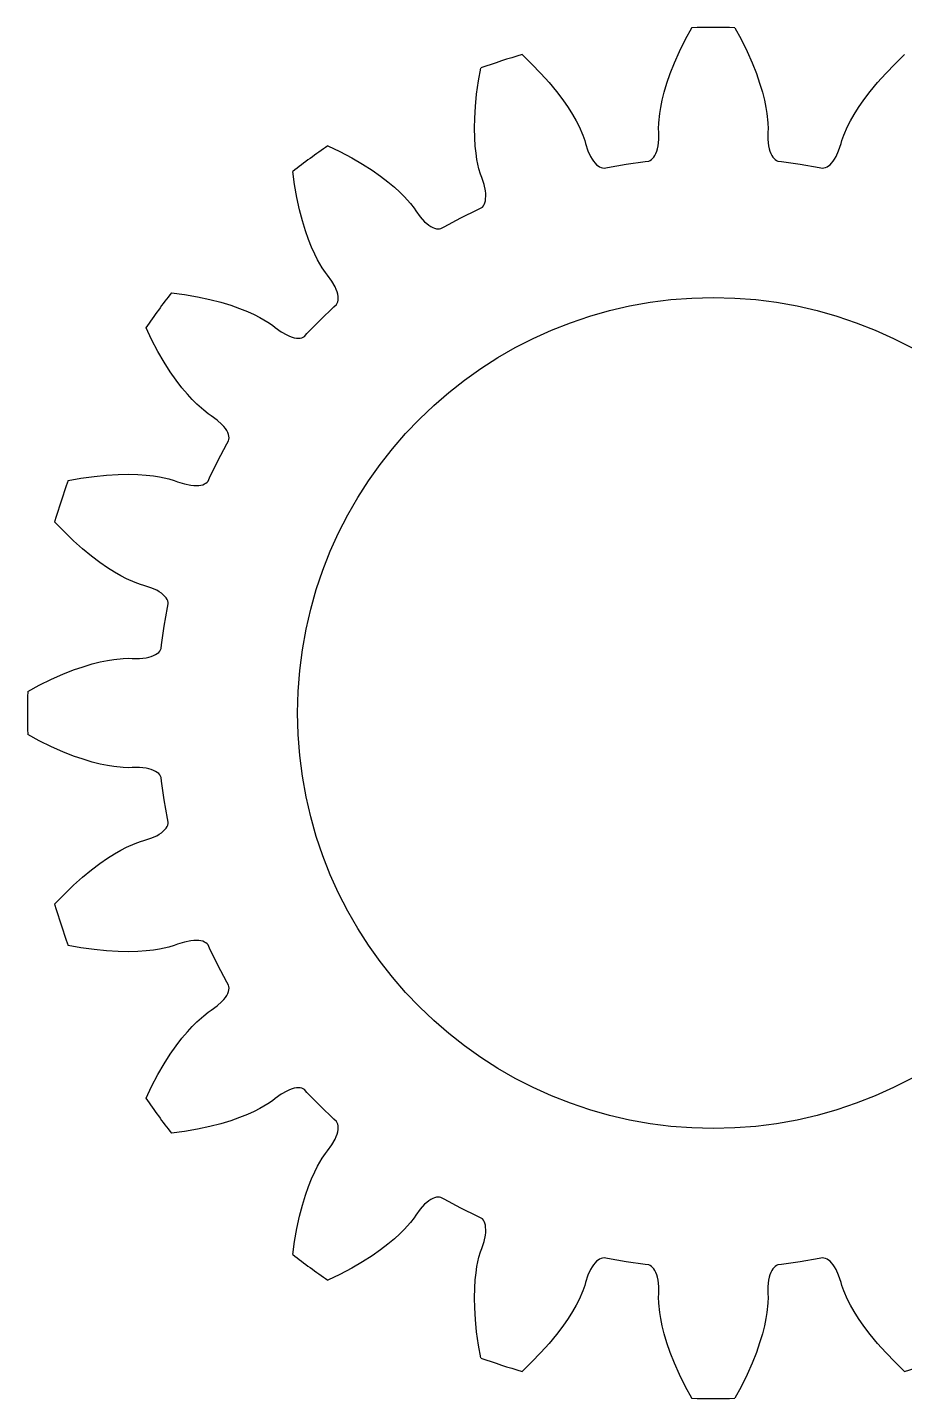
# Model space of a CAD drawing. Extents: x -6.6 to 6.6, y -6.6 to 6.6.
# Drawn here: x -6.6 to 1.84, y -6.6 to 6.6 of the extents above; entities that cross this region are included whole.
import ezdxf

# ---------------------------------------------------------------- set-up
doc = ezdxf.new("R2010")
doc.units = 0

msp = doc.modelspace()

# ---------------------------------------------------------------- linework, layer by layer
msp.add_circle((0, 0), 4)
msp.add_circle((0, 0), 4)
at = {"layer": 'layer0'}
for p, q in [((-0.326, 6.369), (-0.269, 6.486)), ((-0.269, 6.486), (-0.208, 6.597)), ((0.208, 6.597), (0.269, 6.486)), ((0.269, 6.486), (0.326, 6.369)), ((-1.84, 6.338), (-1.749, 6.251)), ((-0.374, 6.26), (-0.326, 6.369)), ((0.326, 6.369), (0.374, 6.26)), ((1.749, 6.251), (1.84, 6.338)), ((-2.26, 6.085), (-2.237, 6.209)), ((-1.749, 6.251), (-1.659, 6.158)), ((-0.414, 6.157), (-0.374, 6.26)), ((0.374, 6.26), (0.414, 6.157)), ((1.659, 6.158), (1.749, 6.251)), ((-2.278, 5.957), (-2.26, 6.085)), ((-1.659, 6.158), (-1.579, 6.069)), ((-0.446, 6.063), (-0.414, 6.157)), ((0.414, 6.157), (0.446, 6.063)), ((1.579, 6.069), (1.659, 6.158)), ((-2.29, 5.838), (-2.278, 5.957)), ((-1.579, 6.069), (-1.509, 5.984)), ((-1.509, 5.984), (-1.449, 5.904)), ((-0.492, 5.899), (-0.472, 5.977)), ((-0.472, 5.977), (-0.446, 6.063)), ((0.446, 6.063), (0.472, 5.977)), ((0.472, 5.977), (0.492, 5.899)), ((1.449, 5.904), (1.509, 5.984)), ((1.509, 5.984), (1.579, 6.069)), ((-2.296, 5.728), (-2.29, 5.838)), ((-1.449, 5.904), (-1.398, 5.83)), ((-1.398, 5.83), (-1.355, 5.762)), ((-0.516, 5.77), (-0.506, 5.829)), ((-0.506, 5.829), (-0.492, 5.899)), ((0.492, 5.899), (0.506, 5.829)), ((0.506, 5.829), (0.516, 5.77)), ((1.355, 5.762), (1.398, 5.83)), ((1.398, 5.83), (1.449, 5.904)), ((-2.298, 5.629), (-2.296, 5.728)), ((-1.355, 5.762), (-1.32, 5.701)), ((-1.32, 5.701), (-1.292, 5.647)), ((-0.527, 5.625), (-0.525, 5.68)), ((-0.525, 5.68), (-0.516, 5.77)), ((0.516, 5.77), (0.525, 5.68)), ((0.525, 5.68), (0.527, 5.625)), ((1.292, 5.647), (1.32, 5.701)), ((1.32, 5.701), (1.355, 5.762)), ((-2.296, 5.538), (-2.298, 5.629)), ((-1.292, 5.647), (-1.255, 5.564)), ((-1.255, 5.564), (-1.237, 5.513)), ((-0.525, 5.592), (-0.527, 5.625)), ((-0.525, 5.521), (-0.525, 5.592)), ((0.527, 5.625), (0.525, 5.592)), ((0.525, 5.592), (0.525, 5.521)), ((1.237, 5.513), (1.255, 5.564)), ((1.255, 5.564), (1.292, 5.647)), ((-3.709, 5.459), (-3.595, 5.405)), ((-2.291, 5.458), (-2.296, 5.538)), ((-2.283, 5.388), (-2.291, 5.458)), ((-1.237, 5.513), (-1.229, 5.481)), ((-1.229, 5.481), (-1.206, 5.413)), ((-1.206, 5.413), (-1.181, 5.356)), ((-0.545, 5.408), (-0.538, 5.432)), ((-0.538, 5.432), (-0.532, 5.459)), ((-0.532, 5.459), (-0.525, 5.521)), ((0.525, 5.521), (0.532, 5.459)), ((0.532, 5.459), (0.538, 5.432)), ((0.538, 5.432), (0.545, 5.408)), ((1.181, 5.356), (1.206, 5.413)), ((1.206, 5.413), (1.229, 5.481)), ((1.229, 5.481), (1.237, 5.513)), ((-3.595, 5.405), (-3.48, 5.344)), ((-3.48, 5.344), (-3.377, 5.284)), ((-3.377, 5.284), (-3.284, 5.225)), ((-2.274, 5.328), (-2.283, 5.388)), ((-2.255, 5.24), (-2.274, 5.328)), ((-1.181, 5.356), (-1.167, 5.332)), ((-1.167, 5.332), (-1.153, 5.311)), ((-1.153, 5.311), (-1.138, 5.293)), ((-1.138, 5.293), (-1.123, 5.278)), ((-1.017, 5.252), (-0.837, 5.284)), ((-0.837, 5.284), (-0.656, 5.31)), ((-0.656, 5.31), (-0.621, 5.314)), ((-0.621, 5.314), (-0.608, 5.319)), ((-0.608, 5.319), (-0.596, 5.327)), ((-0.596, 5.327), (-0.584, 5.337)), ((-0.584, 5.337), (-0.573, 5.351)), ((-0.573, 5.351), (-0.563, 5.367)), ((-0.563, 5.367), (-0.553, 5.386)), ((-0.553, 5.386), (-0.545, 5.408)), ((0.545, 5.408), (0.553, 5.386)), ((0.553, 5.386), (0.563, 5.367)), ((0.563, 5.367), (0.573, 5.351)), ((0.573, 5.351), (0.584, 5.337)), ((0.584, 5.337), (0.596, 5.327)), ((0.596, 5.327), (0.608, 5.319)), ((0.608, 5.319), (0.621, 5.314)), ((0.621, 5.314), (0.656, 5.31)), ((0.656, 5.31), (0.837, 5.284)), ((0.837, 5.284), (1.017, 5.252)), ((1.123, 5.278), (1.138, 5.293)), ((1.138, 5.293), (1.153, 5.311)), ((1.153, 5.311), (1.167, 5.332)), ((1.167, 5.332), (1.181, 5.356)), ((-4.029, 5.089), (-4.046, 5.214)), ((-3.284, 5.225), (-3.203, 5.168)), ((-3.203, 5.168), (-3.131, 5.113)), ((-2.239, 5.187), (-2.255, 5.24)), ((-2.227, 5.156), (-2.239, 5.187)), ((-2.206, 5.088), (-2.227, 5.156)), ((-1.123, 5.278), (-1.109, 5.266)), ((-1.109, 5.266), (-1.094, 5.257)), ((-1.094, 5.257), (-1.079, 5.25)), ((-1.079, 5.25), (-1.065, 5.247)), ((-1.065, 5.247), (-1.051, 5.246)), ((-1.051, 5.246), (-1.017, 5.252)), ((1.017, 5.252), (1.051, 5.246)), ((1.051, 5.246), (1.065, 5.247)), ((1.065, 5.247), (1.079, 5.25)), ((1.079, 5.25), (1.094, 5.257)), ((1.094, 5.257), (1.109, 5.266)), ((1.109, 5.266), (1.123, 5.278)), ((-4.007, 4.962), (-4.029, 5.089)), ((-3.131, 5.113), (-3.069, 5.061)), ((-3.069, 5.061), (-3.017, 5.014)), ((-2.193, 5.027), (-2.206, 5.088)), ((-2.19, 5), (-2.193, 5.027)), ((-3.982, 4.845), (-4.007, 4.962)), ((-3.017, 5.014), (-2.974, 4.971)), ((-2.974, 4.971), (-2.914, 4.904)), ((-2.914, 4.904), (-2.88, 4.861)), ((-2.213, 4.882), (-2.205, 4.896)), ((-2.205, 4.896), (-2.198, 4.912)), ((-2.198, 4.912), (-2.193, 4.93)), ((-2.193, 4.93), (-2.191, 4.951)), ((-2.191, 4.951), (-2.189, 4.974)), ((-2.189, 4.974), (-2.19, 5)), ((-3.954, 4.738), (-3.982, 4.845)), ((-2.88, 4.861), (-2.862, 4.833)), ((-2.862, 4.833), (-2.82, 4.775)), ((-2.82, 4.775), (-2.778, 4.729)), ((-2.59, 4.681), (-2.429, 4.767)), ((-2.429, 4.767), (-2.265, 4.847)), ((-2.265, 4.847), (-2.233, 4.862)), ((-2.233, 4.862), (-2.222, 4.871)), ((-2.222, 4.871), (-2.213, 4.882)), ((-3.925, 4.643), (-3.954, 4.738)), ((-3.895, 4.558), (-3.925, 4.643)), ((-2.778, 4.729), (-2.757, 4.711)), ((-2.757, 4.711), (-2.738, 4.695)), ((-2.738, 4.695), (-2.718, 4.682)), ((-2.718, 4.682), (-2.7, 4.673)), ((-2.7, 4.673), (-2.682, 4.666)), ((-2.682, 4.666), (-2.665, 4.661)), ((-2.665, 4.661), (-2.649, 4.66)), ((-2.649, 4.66), (-2.634, 4.661)), ((-2.634, 4.661), (-2.621, 4.665)), ((-2.621, 4.665), (-2.59, 4.681)), ((-3.865, 4.483), (-3.895, 4.558)), ((-3.836, 4.418), (-3.865, 4.483)), ((-3.809, 4.364), (-3.836, 4.418)), ((-3.764, 4.286), (-3.809, 4.364)), ((-3.733, 4.242), (-3.764, 4.286)), ((-3.712, 4.216), (-3.733, 4.242)), ((-3.67, 4.157), (-3.712, 4.216)), ((-3.639, 4.103), (-3.67, 4.157)), ((-3.628, 4.078), (-3.639, 4.103)), ((-5.214, 4.046), (-5.089, 4.029)), ((-5.089, 4.029), (-4.962, 4.007)), ((-4.962, 4.007), (-4.845, 3.982)), ((-4.845, 3.982), (-4.738, 3.954)), ((-3.619, 4.054), (-3.628, 4.078)), ((-3.613, 4.032), (-3.619, 4.054)), ((-3.61, 4.011), (-3.613, 4.032)), ((-3.613, 3.959), (-3.61, 3.975)), ((-3.609, 3.992), (-3.61, 4.011)), ((-3.61, 3.975), (-3.609, 3.992)), ((-4.738, 3.954), (-4.643, 3.925)), ((-4.643, 3.925), (-4.558, 3.895)), ((-4.558, 3.895), (-4.483, 3.865)), ((-4.483, 3.865), (-4.418, 3.836)), ((-4.418, 3.836), (-4.364, 3.809)), ((-3.783, 3.783), (-3.652, 3.91)), ((-3.652, 3.91), (-3.626, 3.934)), ((-3.626, 3.934), (-3.619, 3.946)), ((-3.619, 3.946), (-3.613, 3.959)), ((-5.405, 3.595), (-5.459, 3.709)), ((-4.364, 3.809), (-4.286, 3.764)), ((-4.286, 3.764), (-4.242, 3.733)), ((-4.242, 3.733), (-4.216, 3.712)), ((-4.216, 3.712), (-4.157, 3.67)), ((-3.91, 3.652), (-3.783, 3.783)), ((-5.344, 3.48), (-5.405, 3.595)), ((-4.157, 3.67), (-4.103, 3.639)), ((-4.103, 3.639), (-4.078, 3.628)), ((-4.078, 3.628), (-4.054, 3.619)), ((-4.054, 3.619), (-4.032, 3.613)), ((-4.032, 3.613), (-4.011, 3.61)), ((-4.011, 3.61), (-3.992, 3.609)), ((-3.992, 3.609), (-3.975, 3.61)), ((-3.975, 3.61), (-3.959, 3.613)), ((-3.959, 3.613), (-3.946, 3.619)), ((-3.946, 3.619), (-3.934, 3.626)), ((-3.934, 3.626), (-3.91, 3.652)), ((-5.284, 3.377), (-5.344, 3.48)), ((-5.225, 3.284), (-5.284, 3.377)), ((-5.168, 3.203), (-5.225, 3.284)), ((-5.113, 3.131), (-5.168, 3.203)), ((-5.061, 3.069), (-5.113, 3.131)), ((-5.014, 3.017), (-5.061, 3.069)), ((-4.971, 2.974), (-5.014, 3.017)), ((-4.904, 2.914), (-4.971, 2.974)), ((-4.861, 2.88), (-4.904, 2.914)), ((-4.833, 2.862), (-4.861, 2.88)), ((-4.775, 2.82), (-4.833, 2.862)), ((-4.729, 2.778), (-4.775, 2.82)), ((-4.711, 2.757), (-4.729, 2.778)), ((-4.695, 2.738), (-4.711, 2.757)), ((-4.682, 2.718), (-4.695, 2.738)), ((-4.673, 2.7), (-4.682, 2.718)), ((-4.666, 2.682), (-4.673, 2.7)), ((-4.661, 2.665), (-4.666, 2.682)), ((-4.66, 2.649), (-4.661, 2.665)), ((-4.661, 2.634), (-4.66, 2.649)), ((-4.767, 2.429), (-4.681, 2.59)), ((-4.681, 2.59), (-4.665, 2.621)), ((-4.665, 2.621), (-4.661, 2.634)), ((-4.847, 2.265), (-4.767, 2.429)), ((-6.209, 2.237), (-6.085, 2.26)), ((-6.085, 2.26), (-5.957, 2.278)), ((-5.957, 2.278), (-5.838, 2.29)), ((-5.838, 2.29), (-5.728, 2.296)), ((-5.728, 2.296), (-5.629, 2.298)), ((-5.629, 2.298), (-5.538, 2.296)), ((-5.538, 2.296), (-5.458, 2.291)), ((-5.458, 2.291), (-5.388, 2.283)), ((-5.388, 2.283), (-5.328, 2.274)), ((-5.328, 2.274), (-5.24, 2.255)), ((-5.24, 2.255), (-5.187, 2.239)), ((-4.862, 2.233), (-4.847, 2.265)), ((-5.187, 2.239), (-5.156, 2.227)), ((-5.156, 2.227), (-5.088, 2.206)), ((-5.088, 2.206), (-5.027, 2.193)), ((-5.027, 2.193), (-5, 2.19)), ((-5, 2.19), (-4.974, 2.189)), ((-4.974, 2.189), (-4.951, 2.191)), ((-4.951, 2.191), (-4.93, 2.193)), ((-4.93, 2.193), (-4.912, 2.198)), ((-4.912, 2.198), (-4.896, 2.205)), ((-4.896, 2.205), (-4.882, 2.213)), ((-4.882, 2.213), (-4.871, 2.222)), ((-4.871, 2.222), (-4.862, 2.233)), ((-6.251, 1.749), (-6.338, 1.84)), ((-6.158, 1.659), (-6.251, 1.749)), ((-6.069, 1.579), (-6.158, 1.659)), ((-5.984, 1.509), (-6.069, 1.579)), ((-5.904, 1.449), (-5.984, 1.509)), ((-5.83, 1.398), (-5.904, 1.449)), ((-5.762, 1.355), (-5.83, 1.398)), ((-5.701, 1.32), (-5.762, 1.355)), ((-5.647, 1.292), (-5.701, 1.32)), ((-5.564, 1.255), (-5.647, 1.292)), ((-5.513, 1.237), (-5.564, 1.255)), ((-5.481, 1.229), (-5.513, 1.237)), ((-5.413, 1.206), (-5.481, 1.229)), ((-5.356, 1.181), (-5.413, 1.206)), ((-5.332, 1.167), (-5.356, 1.181)), ((-5.311, 1.153), (-5.332, 1.167)), ((-5.293, 1.138), (-5.311, 1.153)), ((-5.278, 1.123), (-5.293, 1.138)), ((-5.266, 1.109), (-5.278, 1.123)), ((-5.257, 1.094), (-5.266, 1.109)), ((-5.25, 1.079), (-5.257, 1.094)), ((-5.247, 1.065), (-5.25, 1.079)), ((-5.246, 1.051), (-5.247, 1.065)), ((-5.284, 0.837), (-5.252, 1.017)), ((-5.252, 1.017), (-5.246, 1.051)), ((-5.31, 0.656), (-5.284, 0.837)), ((-5.521, 0.525), (-5.459, 0.532)), ((-5.459, 0.532), (-5.432, 0.538)), ((-5.432, 0.538), (-5.408, 0.545)), ((-5.408, 0.545), (-5.386, 0.553)), ((-5.386, 0.553), (-5.367, 0.563)), ((-5.367, 0.563), (-5.351, 0.573)), ((-5.351, 0.573), (-5.337, 0.584)), ((-5.337, 0.584), (-5.327, 0.596)), ((-5.327, 0.596), (-5.319, 0.608)), ((-5.319, 0.608), (-5.314, 0.621)), ((-5.314, 0.621), (-5.31, 0.656)), ((-6.26, 0.374), (-6.157, 0.414)), ((-6.157, 0.414), (-6.063, 0.446)), ((-6.063, 0.446), (-5.977, 0.472)), ((-5.977, 0.472), (-5.899, 0.492)), ((-5.899, 0.492), (-5.829, 0.506)), ((-5.829, 0.506), (-5.77, 0.516)), ((-5.77, 0.516), (-5.68, 0.525)), ((-5.68, 0.525), (-5.625, 0.527)), ((-5.625, 0.527), (-5.592, 0.525)), ((-5.592, 0.525), (-5.521, 0.525)), ((-6.597, 0.208), (-6.486, 0.269)), ((-6.486, 0.269), (-6.369, 0.326)), ((-6.369, 0.326), (-6.26, 0.374)), ((-6.486, -0.269), (-6.597, -0.208)), ((-6.369, -0.326), (-6.486, -0.269)), ((-6.26, -0.374), (-6.369, -0.326)), ((-6.157, -0.414), (-6.26, -0.374)), ((-6.063, -0.446), (-6.157, -0.414)), ((-5.977, -0.472), (-6.063, -0.446)), ((-5.899, -0.492), (-5.977, -0.472)), ((-5.829, -0.506), (-5.899, -0.492)), ((-5.77, -0.516), (-5.829, -0.506)), ((-5.68, -0.525), (-5.77, -0.516)), ((-5.625, -0.527), (-5.68, -0.525)), ((-5.592, -0.525), (-5.625, -0.527)), ((-5.521, -0.525), (-5.592, -0.525)), ((-5.459, -0.532), (-5.521, -0.525)), ((-5.432, -0.538), (-5.459, -0.532)), ((-5.408, -0.545), (-5.432, -0.538)), ((-5.386, -0.553), (-5.408, -0.545)), ((-5.367, -0.563), (-5.386, -0.553)), ((-5.351, -0.573), (-5.367, -0.563)), ((-5.337, -0.584), (-5.351, -0.573)), ((-5.327, -0.596), (-5.337, -0.584)), ((-5.319, -0.608), (-5.327, -0.596)), ((-5.314, -0.621), (-5.319, -0.608)), ((-5.31, -0.656), (-5.314, -0.621)), ((-5.284, -0.837), (-5.31, -0.656)), ((-5.252, -1.017), (-5.284, -0.837)), ((-5.246, -1.051), (-5.252, -1.017)), ((-5.247, -1.065), (-5.246, -1.051)), ((-5.413, -1.206), (-5.356, -1.181)), ((-5.356, -1.181), (-5.332, -1.167)), ((-5.332, -1.167), (-5.311, -1.153)), ((-5.311, -1.153), (-5.293, -1.138)), ((-5.293, -1.138), (-5.278, -1.123)), ((-5.278, -1.123), (-5.266, -1.109)), ((-5.266, -1.109), (-5.257, -1.094)), ((-5.257, -1.094), (-5.25, -1.079)), ((-5.25, -1.079), (-5.247, -1.065)), ((-5.762, -1.355), (-5.701, -1.32)), ((-5.701, -1.32), (-5.647, -1.292)), ((-5.647, -1.292), (-5.564, -1.255)), ((-5.564, -1.255), (-5.513, -1.237)), ((-5.513, -1.237), (-5.481, -1.229)), ((-5.481, -1.229), (-5.413, -1.206)), ((-5.984, -1.509), (-5.904, -1.449)), ((-5.904, -1.449), (-5.83, -1.398)), ((-5.83, -1.398), (-5.762, -1.355)), ((-6.158, -1.659), (-6.069, -1.579)), ((-6.069, -1.579), (-5.984, -1.509)), ((-6.251, -1.749), (-6.158, -1.659)), ((-6.338, -1.84), (-6.251, -1.749)), ((-6.085, -2.26), (-6.209, -2.237)), ((-5.187, -2.239), (-5.24, -2.255)), ((-5.156, -2.227), (-5.187, -2.239)), ((-5.088, -2.206), (-5.156, -2.227)), ((-5.027, -2.193), (-5.088, -2.206)), ((-5, -2.19), (-5.027, -2.193)), ((-4.974, -2.189), (-5, -2.19)), ((-4.951, -2.191), (-4.974, -2.189)), ((-4.93, -2.193), (-4.951, -2.191)), ((-4.912, -2.198), (-4.93, -2.193)), ((-4.896, -2.205), (-4.912, -2.198)), ((-4.882, -2.213), (-4.896, -2.205)), ((-4.871, -2.222), (-4.882, -2.213)), ((-4.862, -2.233), (-4.871, -2.222)), ((-4.847, -2.265), (-4.862, -2.233)), ((-5.957, -2.278), (-6.085, -2.26)), ((-5.838, -2.29), (-5.957, -2.278)), ((-5.728, -2.296), (-5.838, -2.29)), ((-5.629, -2.298), (-5.728, -2.296)), ((-5.538, -2.296), (-5.629, -2.298)), ((-5.458, -2.291), (-5.538, -2.296)), ((-5.388, -2.283), (-5.458, -2.291)), ((-5.328, -2.274), (-5.388, -2.283)), ((-5.24, -2.255), (-5.328, -2.274)), ((-4.767, -2.429), (-4.847, -2.265)), ((-4.681, -2.59), (-4.767, -2.429)), ((-4.665, -2.621), (-4.681, -2.59)), ((-4.661, -2.634), (-4.665, -2.621)), ((-4.66, -2.649), (-4.661, -2.634)), ((-4.729, -2.778), (-4.711, -2.757)), ((-4.711, -2.757), (-4.695, -2.738)), ((-4.695, -2.738), (-4.682, -2.718)), ((-4.682, -2.718), (-4.673, -2.7)), ((-4.673, -2.7), (-4.666, -2.682)), ((-4.666, -2.682), (-4.661, -2.665)), ((-4.661, -2.665), (-4.66, -2.649)), ((-4.904, -2.914), (-4.861, -2.88)), ((-4.861, -2.88), (-4.833, -2.862)), ((-4.833, -2.862), (-4.775, -2.82)), ((-4.775, -2.82), (-4.729, -2.778)), ((-5.061, -3.069), (-5.014, -3.017)), ((-5.014, -3.017), (-4.971, -2.974)), ((-4.971, -2.974), (-4.904, -2.914)), ((-5.168, -3.203), (-5.113, -3.131)), ((-5.113, -3.131), (-5.061, -3.069)), ((-5.284, -3.377), (-5.225, -3.284)), ((-5.225, -3.284), (-5.168, -3.203)), ((-5.344, -3.48), (-5.284, -3.377)), ((-5.405, -3.595), (-5.344, -3.48)), ((-5.459, -3.709), (-5.405, -3.595)), ((-4.157, -3.67), (-4.216, -3.712)), ((-4.103, -3.639), (-4.157, -3.67)), ((-4.078, -3.628), (-4.103, -3.639)), ((-4.054, -3.619), (-4.078, -3.628)), ((-4.032, -3.613), (-4.054, -3.619)), ((-4.011, -3.61), (-4.032, -3.613)), ((-3.992, -3.609), (-4.011, -3.61)), ((-3.975, -3.61), (-3.992, -3.609)), ((-3.959, -3.613), (-3.975, -3.61)), ((-3.946, -3.619), (-3.959, -3.613)), ((-3.934, -3.626), (-3.946, -3.619)), ((-3.91, -3.652), (-3.934, -3.626)), ((-3.783, -3.783), (-3.91, -3.652)), ((-4.364, -3.809), (-4.418, -3.836)), ((-4.286, -3.764), (-4.364, -3.809)), ((-4.242, -3.733), (-4.286, -3.764)), ((-4.216, -3.712), (-4.242, -3.733)), ((-3.652, -3.91), (-3.783, -3.783)), ((-4.738, -3.954), (-4.845, -3.982)), ((-4.643, -3.925), (-4.738, -3.954)), ((-4.558, -3.895), (-4.643, -3.925)), ((-4.483, -3.865), (-4.558, -3.895)), ((-4.418, -3.836), (-4.483, -3.865)), ((-3.626, -3.934), (-3.652, -3.91)), ((-3.619, -3.946), (-3.626, -3.934)), ((-3.613, -3.959), (-3.619, -3.946)), ((-3.61, -3.975), (-3.613, -3.959)), ((-5.089, -4.029), (-5.214, -4.046)), ((-4.962, -4.007), (-5.089, -4.029)), ((-4.845, -3.982), (-4.962, -4.007)), ((-3.639, -4.103), (-3.628, -4.078)), ((-3.628, -4.078), (-3.619, -4.054)), ((-3.619, -4.054), (-3.613, -4.032)), ((-3.613, -4.032), (-3.61, -4.011)), ((-3.609, -3.992), (-3.61, -3.975)), ((-3.61, -4.011), (-3.609, -3.992)), ((-3.733, -4.242), (-3.712, -4.216)), ((-3.712, -4.216), (-3.67, -4.157)), ((-3.67, -4.157), (-3.639, -4.103)), ((-3.809, -4.364), (-3.764, -4.286)), ((-3.764, -4.286), (-3.733, -4.242)), ((-3.895, -4.558), (-3.865, -4.483)), ((-3.865, -4.483), (-3.836, -4.418)), ((-3.836, -4.418), (-3.809, -4.364)), ((-3.925, -4.643), (-3.895, -4.558)), ((-3.982, -4.845), (-3.954, -4.738)), ((-3.954, -4.738), (-3.925, -4.643)), ((-2.778, -4.729), (-2.82, -4.775)), ((-2.757, -4.711), (-2.778, -4.729)), ((-2.738, -4.695), (-2.757, -4.711)), ((-2.718, -4.682), (-2.738, -4.695)), ((-2.7, -4.673), (-2.718, -4.682)), ((-2.682, -4.666), (-2.7, -4.673)), ((-2.665, -4.661), (-2.682, -4.666)), ((-2.649, -4.66), (-2.665, -4.661)), ((-2.634, -4.661), (-2.649, -4.66)), ((-2.621, -4.665), (-2.634, -4.661)), ((-2.59, -4.681), (-2.621, -4.665)), ((-2.429, -4.767), (-2.59, -4.681)), ((-4.007, -4.962), (-3.982, -4.845)), ((-2.88, -4.861), (-2.914, -4.904)), ((-2.862, -4.833), (-2.88, -4.861)), ((-2.82, -4.775), (-2.862, -4.833)), ((-2.265, -4.847), (-2.429, -4.767)), ((-2.233, -4.862), (-2.265, -4.847)), ((-2.222, -4.871), (-2.233, -4.862)), ((-2.213, -4.882), (-2.222, -4.871)), ((-2.205, -4.896), (-2.213, -4.882)), ((-4.029, -5.089), (-4.007, -4.962)), ((-3.017, -5.014), (-3.069, -5.061)), ((-2.974, -4.971), (-3.017, -5.014)), ((-2.914, -4.904), (-2.974, -4.971)), ((-2.198, -4.912), (-2.205, -4.896)), ((-2.193, -4.93), (-2.198, -4.912)), ((-2.191, -4.951), (-2.193, -4.93)), ((-2.193, -5.027), (-2.19, -5)), ((-2.189, -4.974), (-2.191, -4.951)), ((-2.19, -5), (-2.189, -4.974)), ((-4.046, -5.214), (-4.029, -5.089)), ((-3.131, -5.113), (-3.203, -5.168)), ((-3.069, -5.061), (-3.131, -5.113)), ((-2.227, -5.156), (-2.206, -5.088)), ((-2.206, -5.088), (-2.193, -5.027)), ((-3.284, -5.225), (-3.377, -5.284)), ((-3.203, -5.168), (-3.284, -5.225)), ((-2.274, -5.328), (-2.255, -5.24)), ((-2.255, -5.24), (-2.239, -5.187)), ((-2.239, -5.187), (-2.227, -5.156)), ((-1.123, -5.278), (-1.138, -5.293)), ((-1.109, -5.266), (-1.123, -5.278)), ((-1.094, -5.257), (-1.109, -5.266)), ((-1.079, -5.25), (-1.094, -5.257)), ((-1.065, -5.247), (-1.079, -5.25)), ((-1.051, -5.246), (-1.065, -5.247)), ((-1.017, -5.252), (-1.051, -5.246)), ((-0.837, -5.284), (-1.017, -5.252)), ((1.017, -5.252), (0.837, -5.284)), ((1.051, -5.246), (1.017, -5.252)), ((1.065, -5.247), (1.051, -5.246)), ((1.079, -5.25), (1.065, -5.247)), ((1.094, -5.257), (1.079, -5.25)), ((1.109, -5.266), (1.094, -5.257)), ((1.123, -5.278), (1.109, -5.266)), ((1.138, -5.293), (1.123, -5.278)), ((-3.595, -5.405), (-3.709, -5.459)), ((-3.48, -5.344), (-3.595, -5.405)), ((-3.377, -5.284), (-3.48, -5.344)), ((-2.291, -5.458), (-2.283, -5.388)), ((-2.283, -5.388), (-2.274, -5.328)), ((-1.181, -5.356), (-1.206, -5.413)), ((-1.167, -5.332), (-1.181, -5.356)), ((-1.153, -5.311), (-1.167, -5.332)), ((-1.138, -5.293), (-1.153, -5.311)), ((-0.656, -5.31), (-0.837, -5.284)), ((-0.621, -5.314), (-0.656, -5.31)), ((-0.608, -5.319), (-0.621, -5.314)), ((-0.596, -5.327), (-0.608, -5.319)), ((-0.584, -5.337), (-0.596, -5.327)), ((-0.573, -5.351), (-0.584, -5.337)), ((-0.563, -5.367), (-0.573, -5.351)), ((-0.553, -5.386), (-0.563, -5.367)), ((-0.545, -5.408), (-0.553, -5.386)), ((-0.538, -5.432), (-0.545, -5.408)), ((0.545, -5.408), (0.538, -5.432)), ((0.553, -5.386), (0.545, -5.408)), ((0.563, -5.367), (0.553, -5.386)), ((0.573, -5.351), (0.563, -5.367)), ((0.584, -5.337), (0.573, -5.351)), ((0.596, -5.327), (0.584, -5.337)), ((0.608, -5.319), (0.596, -5.327)), ((0.621, -5.314), (0.608, -5.319)), ((0.656, -5.31), (0.621, -5.314)), ((0.837, -5.284), (0.656, -5.31)), ((1.153, -5.311), (1.138, -5.293)), ((1.167, -5.332), (1.153, -5.311)), ((1.181, -5.356), (1.167, -5.332)), ((1.206, -5.413), (1.181, -5.356)), ((-2.298, -5.629), (-2.296, -5.538)), ((-2.296, -5.538), (-2.291, -5.458)), ((-1.237, -5.513), (-1.255, -5.564)), ((-1.229, -5.481), (-1.237, -5.513)), ((-1.206, -5.413), (-1.229, -5.481)), ((-0.532, -5.459), (-0.538, -5.432)), ((-0.525, -5.521), (-0.532, -5.459)), ((-0.525, -5.592), (-0.525, -5.521)), ((0.532, -5.459), (0.525, -5.521)), ((0.525, -5.521), (0.525, -5.592)), ((0.538, -5.432), (0.532, -5.459)), ((1.229, -5.481), (1.206, -5.413)), ((1.237, -5.513), (1.229, -5.481)), ((1.255, -5.564), (1.237, -5.513)), ((-2.296, -5.728), (-2.298, -5.629)), ((-1.292, -5.647), (-1.32, -5.701)), ((-1.255, -5.564), (-1.292, -5.647)), ((-0.527, -5.625), (-0.525, -5.592)), ((-0.525, -5.68), (-0.527, -5.625)), ((0.525, -5.592), (0.527, -5.625)), ((0.527, -5.625), (0.525, -5.68)), ((1.292, -5.647), (1.255, -5.564)), ((1.32, -5.701), (1.292, -5.647)), ((-2.29, -5.838), (-2.296, -5.728)), ((-1.355, -5.762), (-1.398, -5.83)), ((-1.32, -5.701), (-1.355, -5.762)), ((-0.516, -5.77), (-0.525, -5.68)), ((-0.506, -5.829), (-0.516, -5.77)), ((0.516, -5.77), (0.506, -5.829)), ((0.525, -5.68), (0.516, -5.77)), ((1.355, -5.762), (1.32, -5.701)), ((1.398, -5.83), (1.355, -5.762)), ((-2.278, -5.957), (-2.29, -5.838)), ((-1.449, -5.904), (-1.509, -5.984)), ((-1.398, -5.83), (-1.449, -5.904)), ((-0.492, -5.899), (-0.506, -5.829)), ((-0.472, -5.977), (-0.492, -5.899)), ((0.492, -5.899), (0.472, -5.977)), ((0.506, -5.829), (0.492, -5.899)), ((1.449, -5.904), (1.398, -5.83)), ((1.509, -5.984), (1.449, -5.904)), ((-2.26, -6.085), (-2.278, -5.957)), ((-1.579, -6.069), (-1.659, -6.158)), ((-1.509, -5.984), (-1.579, -6.069)), ((-0.446, -6.063), (-0.472, -5.977)), ((-0.414, -6.157), (-0.446, -6.063)), ((0.446, -6.063), (0.414, -6.157)), ((0.472, -5.977), (0.446, -6.063)), ((1.579, -6.069), (1.509, -5.984)), ((1.659, -6.158), (1.579, -6.069)), ((-2.237, -6.209), (-2.26, -6.085)), ((-1.659, -6.158), (-1.749, -6.251)), ((-0.374, -6.26), (-0.414, -6.157)), ((0.414, -6.157), (0.374, -6.26)), ((1.749, -6.251), (1.659, -6.158)), ((-1.749, -6.251), (-1.84, -6.338)), ((-0.326, -6.369), (-0.374, -6.26)), ((0.374, -6.26), (0.326, -6.369)), ((1.84, -6.338), (1.749, -6.251)), ((-0.269, -6.486), (-0.326, -6.369)), ((0.326, -6.369), (0.269, -6.486)), ((-0.208, -6.597), (-0.269, -6.486)), ((0.269, -6.486), (0.208, -6.597))]:
    msp.add_line(p, q, dxfattribs=at)
for start, end in [(88.1909, 91.8091), (106.1909, 109.8091), (124.1909, 127.8091), (142.1909, 145.8091), (160.1909, 163.8091), (178.1909, 181.8091), (196.1909, 199.8091), (214.1909, 217.8091), (232.1909, 235.8091), (250.1909, 253.8091), (286.1909, 289.8091), (268.1909, 271.8091)]:
    msp.add_arc((0, 0), 6.6, start, end, dxfattribs=at)
at = {"layer": 'layer1'}
for p, q in [((-0.326, 6.369), (-0.269, 6.486)), ((-0.269, 6.486), (-0.208, 6.597)), ((0.208, 6.597), (0.269, 6.486)), ((0.269, 6.486), (0.326, 6.369)), ((-1.84, 6.338), (-1.749, 6.251)), ((-0.374, 6.26), (-0.326, 6.369)), ((0.326, 6.369), (0.374, 6.26)), ((1.749, 6.251), (1.84, 6.338)), ((-2.26, 6.085), (-2.237, 6.209)), ((-1.749, 6.251), (-1.659, 6.158)), ((-0.414, 6.157), (-0.374, 6.26)), ((0.374, 6.26), (0.414, 6.157)), ((1.659, 6.158), (1.749, 6.251)), ((-2.278, 5.957), (-2.26, 6.085)), ((-1.659, 6.158), (-1.579, 6.069)), ((-0.446, 6.063), (-0.414, 6.157)), ((0.414, 6.157), (0.446, 6.063)), ((1.579, 6.069), (1.659, 6.158)), ((-2.29, 5.838), (-2.278, 5.957)), ((-1.579, 6.069), (-1.509, 5.984)), ((-1.509, 5.984), (-1.449, 5.904)), ((-0.492, 5.899), (-0.472, 5.977)), ((-0.472, 5.977), (-0.446, 6.063)), ((0.446, 6.063), (0.472, 5.977)), ((0.472, 5.977), (0.492, 5.899)), ((1.449, 5.904), (1.509, 5.984)), ((1.509, 5.984), (1.579, 6.069)), ((-2.296, 5.728), (-2.29, 5.838)), ((-1.449, 5.904), (-1.398, 5.83)), ((-1.398, 5.83), (-1.355, 5.762)), ((-0.516, 5.77), (-0.506, 5.829)), ((-0.506, 5.829), (-0.492, 5.899)), ((0.492, 5.899), (0.506, 5.829)), ((0.506, 5.829), (0.516, 5.77)), ((1.355, 5.762), (1.398, 5.83)), ((1.398, 5.83), (1.449, 5.904)), ((-2.298, 5.629), (-2.296, 5.728)), ((-1.355, 5.762), (-1.32, 5.701)), ((-1.32, 5.701), (-1.292, 5.647)), ((-0.527, 5.625), (-0.525, 5.68)), ((-0.525, 5.68), (-0.516, 5.77)), ((0.516, 5.77), (0.525, 5.68)), ((0.525, 5.68), (0.527, 5.625)), ((1.292, 5.647), (1.32, 5.701)), ((1.32, 5.701), (1.355, 5.762)), ((-2.296, 5.538), (-2.298, 5.629)), ((-1.292, 5.647), (-1.255, 5.564)), ((-1.255, 5.564), (-1.237, 5.513)), ((-0.525, 5.592), (-0.527, 5.625)), ((-0.525, 5.521), (-0.525, 5.592)), ((0.527, 5.625), (0.525, 5.592)), ((0.525, 5.592), (0.525, 5.521)), ((1.237, 5.513), (1.255, 5.564)), ((1.255, 5.564), (1.292, 5.647)), ((-3.709, 5.459), (-3.595, 5.405)), ((-2.291, 5.458), (-2.296, 5.538)), ((-2.283, 5.388), (-2.291, 5.458)), ((-1.237, 5.513), (-1.229, 5.481)), ((-1.229, 5.481), (-1.206, 5.413)), ((-1.206, 5.413), (-1.181, 5.356)), ((-0.545, 5.408), (-0.538, 5.432)), ((-0.538, 5.432), (-0.532, 5.459)), ((-0.532, 5.459), (-0.525, 5.521)), ((0.525, 5.521), (0.532, 5.459)), ((0.532, 5.459), (0.538, 5.432)), ((0.538, 5.432), (0.545, 5.408)), ((1.181, 5.356), (1.206, 5.413)), ((1.206, 5.413), (1.229, 5.481)), ((1.229, 5.481), (1.237, 5.513)), ((-3.595, 5.405), (-3.48, 5.344)), ((-3.48, 5.344), (-3.377, 5.284)), ((-3.377, 5.284), (-3.284, 5.225)), ((-2.274, 5.328), (-2.283, 5.388)), ((-2.255, 5.24), (-2.274, 5.328)), ((-1.181, 5.356), (-1.167, 5.332)), ((-1.167, 5.332), (-1.153, 5.311)), ((-1.153, 5.311), (-1.138, 5.293)), ((-1.138, 5.293), (-1.123, 5.278)), ((-1.017, 5.252), (-0.837, 5.284)), ((-0.837, 5.284), (-0.656, 5.31)), ((-0.656, 5.31), (-0.621, 5.314)), ((-0.621, 5.314), (-0.608, 5.319)), ((-0.608, 5.319), (-0.596, 5.327)), ((-0.596, 5.327), (-0.584, 5.337)), ((-0.584, 5.337), (-0.573, 5.351)), ((-0.573, 5.351), (-0.563, 5.367)), ((-0.563, 5.367), (-0.553, 5.386)), ((-0.553, 5.386), (-0.545, 5.408)), ((0.545, 5.408), (0.553, 5.386)), ((0.553, 5.386), (0.563, 5.367)), ((0.563, 5.367), (0.573, 5.351)), ((0.573, 5.351), (0.584, 5.337)), ((0.584, 5.337), (0.596, 5.327)), ((0.596, 5.327), (0.608, 5.319)), ((0.608, 5.319), (0.621, 5.314)), ((0.621, 5.314), (0.656, 5.31)), ((0.656, 5.31), (0.837, 5.284)), ((0.837, 5.284), (1.017, 5.252)), ((1.123, 5.278), (1.138, 5.293)), ((1.138, 5.293), (1.153, 5.311)), ((1.153, 5.311), (1.167, 5.332)), ((1.167, 5.332), (1.181, 5.356)), ((-4.029, 5.089), (-4.046, 5.214)), ((-3.284, 5.225), (-3.203, 5.168)), ((-3.203, 5.168), (-3.131, 5.113)), ((-2.239, 5.187), (-2.255, 5.24)), ((-2.227, 5.156), (-2.239, 5.187)), ((-2.206, 5.088), (-2.227, 5.156)), ((-1.123, 5.278), (-1.109, 5.266)), ((-1.109, 5.266), (-1.094, 5.257)), ((-1.094, 5.257), (-1.079, 5.25)), ((-1.079, 5.25), (-1.065, 5.247)), ((-1.065, 5.247), (-1.051, 5.246)), ((-1.051, 5.246), (-1.017, 5.252)), ((1.017, 5.252), (1.051, 5.246)), ((1.051, 5.246), (1.065, 5.247)), ((1.065, 5.247), (1.079, 5.25)), ((1.079, 5.25), (1.094, 5.257)), ((1.094, 5.257), (1.109, 5.266)), ((1.109, 5.266), (1.123, 5.278)), ((-4.007, 4.962), (-4.029, 5.089)), ((-3.131, 5.113), (-3.069, 5.061)), ((-3.069, 5.061), (-3.017, 5.014)), ((-2.193, 5.027), (-2.206, 5.088)), ((-2.19, 5), (-2.193, 5.027)), ((-3.982, 4.845), (-4.007, 4.962)), ((-3.017, 5.014), (-2.974, 4.971)), ((-2.974, 4.971), (-2.914, 4.904)), ((-2.914, 4.904), (-2.88, 4.861)), ((-2.213, 4.882), (-2.205, 4.896)), ((-2.205, 4.896), (-2.198, 4.912)), ((-2.198, 4.912), (-2.193, 4.93)), ((-2.193, 4.93), (-2.191, 4.951)), ((-2.191, 4.951), (-2.189, 4.974)), ((-2.189, 4.974), (-2.19, 5)), ((-3.954, 4.738), (-3.982, 4.845)), ((-2.88, 4.861), (-2.862, 4.833)), ((-2.862, 4.833), (-2.82, 4.775)), ((-2.82, 4.775), (-2.778, 4.729)), ((-2.59, 4.681), (-2.429, 4.767)), ((-2.429, 4.767), (-2.265, 4.847)), ((-2.265, 4.847), (-2.233, 4.862)), ((-2.233, 4.862), (-2.222, 4.871)), ((-2.222, 4.871), (-2.213, 4.882)), ((-3.925, 4.643), (-3.954, 4.738)), ((-3.895, 4.558), (-3.925, 4.643)), ((-2.778, 4.729), (-2.757, 4.711)), ((-2.757, 4.711), (-2.738, 4.695)), ((-2.738, 4.695), (-2.718, 4.682)), ((-2.718, 4.682), (-2.7, 4.673)), ((-2.7, 4.673), (-2.682, 4.666)), ((-2.682, 4.666), (-2.665, 4.661)), ((-2.665, 4.661), (-2.649, 4.66)), ((-2.649, 4.66), (-2.634, 4.661)), ((-2.634, 4.661), (-2.621, 4.665)), ((-2.621, 4.665), (-2.59, 4.681)), ((-3.865, 4.483), (-3.895, 4.558)), ((-3.836, 4.418), (-3.865, 4.483)), ((-3.809, 4.364), (-3.836, 4.418)), ((-3.764, 4.286), (-3.809, 4.364)), ((-3.733, 4.242), (-3.764, 4.286)), ((-3.712, 4.216), (-3.733, 4.242)), ((-3.67, 4.157), (-3.712, 4.216)), ((-3.639, 4.103), (-3.67, 4.157)), ((-3.628, 4.078), (-3.639, 4.103)), ((-5.214, 4.046), (-5.089, 4.029)), ((-5.089, 4.029), (-4.962, 4.007)), ((-4.962, 4.007), (-4.845, 3.982)), ((-4.845, 3.982), (-4.738, 3.954)), ((-3.619, 4.054), (-3.628, 4.078)), ((-3.613, 4.032), (-3.619, 4.054)), ((-3.61, 4.011), (-3.613, 4.032)), ((-3.613, 3.959), (-3.61, 3.975)), ((-3.609, 3.992), (-3.61, 4.011)), ((-3.61, 3.975), (-3.609, 3.992)), ((-4.738, 3.954), (-4.643, 3.925)), ((-4.643, 3.925), (-4.558, 3.895)), ((-4.558, 3.895), (-4.483, 3.865)), ((-4.483, 3.865), (-4.418, 3.836)), ((-4.418, 3.836), (-4.364, 3.809)), ((-3.783, 3.783), (-3.652, 3.91)), ((-3.652, 3.91), (-3.626, 3.934)), ((-3.626, 3.934), (-3.619, 3.946)), ((-3.619, 3.946), (-3.613, 3.959)), ((-5.405, 3.595), (-5.459, 3.709)), ((-4.364, 3.809), (-4.286, 3.764)), ((-4.286, 3.764), (-4.242, 3.733)), ((-4.242, 3.733), (-4.216, 3.712)), ((-4.216, 3.712), (-4.157, 3.67)), ((-3.91, 3.652), (-3.783, 3.783)), ((-5.344, 3.48), (-5.405, 3.595)), ((-4.157, 3.67), (-4.103, 3.639)), ((-4.103, 3.639), (-4.078, 3.628)), ((-4.078, 3.628), (-4.054, 3.619)), ((-4.054, 3.619), (-4.032, 3.613)), ((-4.032, 3.613), (-4.011, 3.61)), ((-4.011, 3.61), (-3.992, 3.609)), ((-3.992, 3.609), (-3.975, 3.61)), ((-3.975, 3.61), (-3.959, 3.613)), ((-3.959, 3.613), (-3.946, 3.619)), ((-3.946, 3.619), (-3.934, 3.626)), ((-3.934, 3.626), (-3.91, 3.652)), ((-5.284, 3.377), (-5.344, 3.48)), ((-5.225, 3.284), (-5.284, 3.377)), ((-5.168, 3.203), (-5.225, 3.284)), ((-5.113, 3.131), (-5.168, 3.203)), ((-5.061, 3.069), (-5.113, 3.131)), ((-5.014, 3.017), (-5.061, 3.069)), ((-4.971, 2.974), (-5.014, 3.017)), ((-4.904, 2.914), (-4.971, 2.974)), ((-4.861, 2.88), (-4.904, 2.914)), ((-4.833, 2.862), (-4.861, 2.88)), ((-4.775, 2.82), (-4.833, 2.862)), ((-4.729, 2.778), (-4.775, 2.82)), ((-4.711, 2.757), (-4.729, 2.778)), ((-4.695, 2.738), (-4.711, 2.757)), ((-4.682, 2.718), (-4.695, 2.738)), ((-4.673, 2.7), (-4.682, 2.718)), ((-4.666, 2.682), (-4.673, 2.7)), ((-4.661, 2.665), (-4.666, 2.682)), ((-4.66, 2.649), (-4.661, 2.665)), ((-4.661, 2.634), (-4.66, 2.649)), ((-4.767, 2.429), (-4.681, 2.59)), ((-4.681, 2.59), (-4.665, 2.621)), ((-4.665, 2.621), (-4.661, 2.634)), ((-4.847, 2.265), (-4.767, 2.429)), ((-6.209, 2.237), (-6.085, 2.26)), ((-6.085, 2.26), (-5.957, 2.278)), ((-5.957, 2.278), (-5.838, 2.29)), ((-5.838, 2.29), (-5.728, 2.296)), ((-5.728, 2.296), (-5.629, 2.298)), ((-5.629, 2.298), (-5.538, 2.296)), ((-5.538, 2.296), (-5.458, 2.291)), ((-5.458, 2.291), (-5.388, 2.283)), ((-5.388, 2.283), (-5.328, 2.274)), ((-5.328, 2.274), (-5.24, 2.255)), ((-5.24, 2.255), (-5.187, 2.239)), ((-4.862, 2.233), (-4.847, 2.265)), ((-5.187, 2.239), (-5.156, 2.227)), ((-5.156, 2.227), (-5.088, 2.206)), ((-5.088, 2.206), (-5.027, 2.193)), ((-5.027, 2.193), (-5, 2.19)), ((-5, 2.19), (-4.974, 2.189)), ((-4.974, 2.189), (-4.951, 2.191)), ((-4.951, 2.191), (-4.93, 2.193)), ((-4.93, 2.193), (-4.912, 2.198)), ((-4.912, 2.198), (-4.896, 2.205)), ((-4.896, 2.205), (-4.882, 2.213)), ((-4.882, 2.213), (-4.871, 2.222)), ((-4.871, 2.222), (-4.862, 2.233)), ((-6.251, 1.749), (-6.338, 1.84)), ((-6.158, 1.659), (-6.251, 1.749)), ((-6.069, 1.579), (-6.158, 1.659)), ((-5.984, 1.509), (-6.069, 1.579)), ((-5.904, 1.449), (-5.984, 1.509)), ((-5.83, 1.398), (-5.904, 1.449)), ((-5.762, 1.355), (-5.83, 1.398)), ((-5.701, 1.32), (-5.762, 1.355)), ((-5.647, 1.292), (-5.701, 1.32)), ((-5.564, 1.255), (-5.647, 1.292)), ((-5.513, 1.237), (-5.564, 1.255)), ((-5.481, 1.229), (-5.513, 1.237)), ((-5.413, 1.206), (-5.481, 1.229)), ((-5.356, 1.181), (-5.413, 1.206)), ((-5.332, 1.167), (-5.356, 1.181)), ((-5.311, 1.153), (-5.332, 1.167)), ((-5.293, 1.138), (-5.311, 1.153)), ((-5.278, 1.123), (-5.293, 1.138)), ((-5.266, 1.109), (-5.278, 1.123)), ((-5.257, 1.094), (-5.266, 1.109)), ((-5.25, 1.079), (-5.257, 1.094)), ((-5.247, 1.065), (-5.25, 1.079)), ((-5.246, 1.051), (-5.247, 1.065)), ((-5.284, 0.837), (-5.252, 1.017)), ((-5.252, 1.017), (-5.246, 1.051)), ((-5.31, 0.656), (-5.284, 0.837)), ((-5.521, 0.525), (-5.459, 0.532)), ((-5.459, 0.532), (-5.432, 0.538)), ((-5.432, 0.538), (-5.408, 0.545)), ((-5.408, 0.545), (-5.386, 0.553)), ((-5.386, 0.553), (-5.367, 0.563)), ((-5.367, 0.563), (-5.351, 0.573)), ((-5.351, 0.573), (-5.337, 0.584)), ((-5.337, 0.584), (-5.327, 0.596)), ((-5.327, 0.596), (-5.319, 0.608)), ((-5.319, 0.608), (-5.314, 0.621)), ((-5.314, 0.621), (-5.31, 0.656)), ((-6.26, 0.374), (-6.157, 0.414)), ((-6.157, 0.414), (-6.063, 0.446)), ((-6.063, 0.446), (-5.977, 0.472)), ((-5.977, 0.472), (-5.899, 0.492)), ((-5.899, 0.492), (-5.829, 0.506)), ((-5.829, 0.506), (-5.77, 0.516)), ((-5.77, 0.516), (-5.68, 0.525)), ((-5.68, 0.525), (-5.625, 0.527)), ((-5.625, 0.527), (-5.592, 0.525)), ((-5.592, 0.525), (-5.521, 0.525)), ((-6.597, 0.208), (-6.486, 0.269)), ((-6.486, 0.269), (-6.369, 0.326)), ((-6.369, 0.326), (-6.26, 0.374)), ((-6.486, -0.269), (-6.597, -0.208)), ((-6.369, -0.326), (-6.486, -0.269)), ((-6.26, -0.374), (-6.369, -0.326)), ((-6.157, -0.414), (-6.26, -0.374)), ((-6.063, -0.446), (-6.157, -0.414)), ((-5.977, -0.472), (-6.063, -0.446)), ((-5.899, -0.492), (-5.977, -0.472)), ((-5.829, -0.506), (-5.899, -0.492)), ((-5.77, -0.516), (-5.829, -0.506)), ((-5.68, -0.525), (-5.77, -0.516)), ((-5.625, -0.527), (-5.68, -0.525)), ((-5.592, -0.525), (-5.625, -0.527)), ((-5.521, -0.525), (-5.592, -0.525)), ((-5.459, -0.532), (-5.521, -0.525)), ((-5.432, -0.538), (-5.459, -0.532)), ((-5.408, -0.545), (-5.432, -0.538)), ((-5.386, -0.553), (-5.408, -0.545)), ((-5.367, -0.563), (-5.386, -0.553)), ((-5.351, -0.573), (-5.367, -0.563)), ((-5.337, -0.584), (-5.351, -0.573)), ((-5.327, -0.596), (-5.337, -0.584)), ((-5.319, -0.608), (-5.327, -0.596)), ((-5.314, -0.621), (-5.319, -0.608)), ((-5.31, -0.656), (-5.314, -0.621)), ((-5.284, -0.837), (-5.31, -0.656)), ((-5.252, -1.017), (-5.284, -0.837)), ((-5.246, -1.051), (-5.252, -1.017)), ((-5.247, -1.065), (-5.246, -1.051)), ((-5.413, -1.206), (-5.356, -1.181)), ((-5.356, -1.181), (-5.332, -1.167)), ((-5.332, -1.167), (-5.311, -1.153)), ((-5.311, -1.153), (-5.293, -1.138)), ((-5.293, -1.138), (-5.278, -1.123)), ((-5.278, -1.123), (-5.266, -1.109)), ((-5.266, -1.109), (-5.257, -1.094)), ((-5.257, -1.094), (-5.25, -1.079)), ((-5.25, -1.079), (-5.247, -1.065)), ((-5.762, -1.355), (-5.701, -1.32)), ((-5.701, -1.32), (-5.647, -1.292)), ((-5.647, -1.292), (-5.564, -1.255)), ((-5.564, -1.255), (-5.513, -1.237)), ((-5.513, -1.237), (-5.481, -1.229)), ((-5.481, -1.229), (-5.413, -1.206)), ((-5.984, -1.509), (-5.904, -1.449)), ((-5.904, -1.449), (-5.83, -1.398)), ((-5.83, -1.398), (-5.762, -1.355)), ((-6.158, -1.659), (-6.069, -1.579)), ((-6.069, -1.579), (-5.984, -1.509)), ((-6.251, -1.749), (-6.158, -1.659)), ((-6.338, -1.84), (-6.251, -1.749)), ((-6.085, -2.26), (-6.209, -2.237)), ((-5.187, -2.239), (-5.24, -2.255)), ((-5.156, -2.227), (-5.187, -2.239)), ((-5.088, -2.206), (-5.156, -2.227)), ((-5.027, -2.193), (-5.088, -2.206)), ((-5, -2.19), (-5.027, -2.193)), ((-4.974, -2.189), (-5, -2.19)), ((-4.951, -2.191), (-4.974, -2.189)), ((-4.93, -2.193), (-4.951, -2.191)), ((-4.912, -2.198), (-4.93, -2.193)), ((-4.896, -2.205), (-4.912, -2.198)), ((-4.882, -2.213), (-4.896, -2.205)), ((-4.871, -2.222), (-4.882, -2.213)), ((-4.862, -2.233), (-4.871, -2.222)), ((-4.847, -2.265), (-4.862, -2.233)), ((-5.957, -2.278), (-6.085, -2.26)), ((-5.838, -2.29), (-5.957, -2.278)), ((-5.728, -2.296), (-5.838, -2.29)), ((-5.629, -2.298), (-5.728, -2.296)), ((-5.538, -2.296), (-5.629, -2.298)), ((-5.458, -2.291), (-5.538, -2.296)), ((-5.388, -2.283), (-5.458, -2.291)), ((-5.328, -2.274), (-5.388, -2.283)), ((-5.24, -2.255), (-5.328, -2.274)), ((-4.767, -2.429), (-4.847, -2.265)), ((-4.681, -2.59), (-4.767, -2.429)), ((-4.665, -2.621), (-4.681, -2.59)), ((-4.661, -2.634), (-4.665, -2.621)), ((-4.66, -2.649), (-4.661, -2.634)), ((-4.729, -2.778), (-4.711, -2.757)), ((-4.711, -2.757), (-4.695, -2.738)), ((-4.695, -2.738), (-4.682, -2.718)), ((-4.682, -2.718), (-4.673, -2.7)), ((-4.673, -2.7), (-4.666, -2.682)), ((-4.666, -2.682), (-4.661, -2.665)), ((-4.661, -2.665), (-4.66, -2.649)), ((-4.904, -2.914), (-4.861, -2.88)), ((-4.861, -2.88), (-4.833, -2.862)), ((-4.833, -2.862), (-4.775, -2.82)), ((-4.775, -2.82), (-4.729, -2.778)), ((-5.061, -3.069), (-5.014, -3.017)), ((-5.014, -3.017), (-4.971, -2.974)), ((-4.971, -2.974), (-4.904, -2.914)), ((-5.168, -3.203), (-5.113, -3.131)), ((-5.113, -3.131), (-5.061, -3.069)), ((-5.284, -3.377), (-5.225, -3.284)), ((-5.225, -3.284), (-5.168, -3.203)), ((-5.344, -3.48), (-5.284, -3.377)), ((-5.405, -3.595), (-5.344, -3.48)), ((-5.459, -3.709), (-5.405, -3.595)), ((-4.157, -3.67), (-4.216, -3.712)), ((-4.103, -3.639), (-4.157, -3.67)), ((-4.078, -3.628), (-4.103, -3.639)), ((-4.054, -3.619), (-4.078, -3.628)), ((-4.032, -3.613), (-4.054, -3.619)), ((-4.011, -3.61), (-4.032, -3.613)), ((-3.992, -3.609), (-4.011, -3.61)), ((-3.975, -3.61), (-3.992, -3.609)), ((-3.959, -3.613), (-3.975, -3.61)), ((-3.946, -3.619), (-3.959, -3.613)), ((-3.934, -3.626), (-3.946, -3.619)), ((-3.91, -3.652), (-3.934, -3.626)), ((-3.783, -3.783), (-3.91, -3.652)), ((-4.364, -3.809), (-4.418, -3.836)), ((-4.286, -3.764), (-4.364, -3.809)), ((-4.242, -3.733), (-4.286, -3.764)), ((-4.216, -3.712), (-4.242, -3.733)), ((-3.652, -3.91), (-3.783, -3.783)), ((-4.738, -3.954), (-4.845, -3.982)), ((-4.643, -3.925), (-4.738, -3.954)), ((-4.558, -3.895), (-4.643, -3.925)), ((-4.483, -3.865), (-4.558, -3.895)), ((-4.418, -3.836), (-4.483, -3.865)), ((-3.626, -3.934), (-3.652, -3.91)), ((-3.619, -3.946), (-3.626, -3.934)), ((-3.613, -3.959), (-3.619, -3.946)), ((-3.61, -3.975), (-3.613, -3.959)), ((-5.089, -4.029), (-5.214, -4.046)), ((-4.962, -4.007), (-5.089, -4.029)), ((-4.845, -3.982), (-4.962, -4.007)), ((-3.639, -4.103), (-3.628, -4.078)), ((-3.628, -4.078), (-3.619, -4.054)), ((-3.619, -4.054), (-3.613, -4.032)), ((-3.613, -4.032), (-3.61, -4.011)), ((-3.609, -3.992), (-3.61, -3.975)), ((-3.61, -4.011), (-3.609, -3.992)), ((-3.733, -4.242), (-3.712, -4.216)), ((-3.712, -4.216), (-3.67, -4.157)), ((-3.67, -4.157), (-3.639, -4.103)), ((-3.809, -4.364), (-3.764, -4.286)), ((-3.764, -4.286), (-3.733, -4.242)), ((-3.895, -4.558), (-3.865, -4.483)), ((-3.865, -4.483), (-3.836, -4.418)), ((-3.836, -4.418), (-3.809, -4.364)), ((-3.925, -4.643), (-3.895, -4.558)), ((-3.982, -4.845), (-3.954, -4.738)), ((-3.954, -4.738), (-3.925, -4.643)), ((-2.778, -4.729), (-2.82, -4.775)), ((-2.757, -4.711), (-2.778, -4.729)), ((-2.738, -4.695), (-2.757, -4.711)), ((-2.718, -4.682), (-2.738, -4.695)), ((-2.7, -4.673), (-2.718, -4.682)), ((-2.682, -4.666), (-2.7, -4.673)), ((-2.665, -4.661), (-2.682, -4.666)), ((-2.649, -4.66), (-2.665, -4.661)), ((-2.634, -4.661), (-2.649, -4.66)), ((-2.621, -4.665), (-2.634, -4.661)), ((-2.59, -4.681), (-2.621, -4.665)), ((-2.429, -4.767), (-2.59, -4.681)), ((-4.007, -4.962), (-3.982, -4.845)), ((-2.88, -4.861), (-2.914, -4.904)), ((-2.862, -4.833), (-2.88, -4.861)), ((-2.82, -4.775), (-2.862, -4.833)), ((-2.265, -4.847), (-2.429, -4.767)), ((-2.233, -4.862), (-2.265, -4.847)), ((-2.222, -4.871), (-2.233, -4.862)), ((-2.213, -4.882), (-2.222, -4.871)), ((-2.205, -4.896), (-2.213, -4.882)), ((-4.029, -5.089), (-4.007, -4.962)), ((-3.017, -5.014), (-3.069, -5.061)), ((-2.974, -4.971), (-3.017, -5.014)), ((-2.914, -4.904), (-2.974, -4.971)), ((-2.198, -4.912), (-2.205, -4.896)), ((-2.193, -4.93), (-2.198, -4.912)), ((-2.191, -4.951), (-2.193, -4.93)), ((-2.193, -5.027), (-2.19, -5)), ((-2.189, -4.974), (-2.191, -4.951)), ((-2.19, -5), (-2.189, -4.974)), ((-4.046, -5.214), (-4.029, -5.089)), ((-3.131, -5.113), (-3.203, -5.168)), ((-3.069, -5.061), (-3.131, -5.113)), ((-2.227, -5.156), (-2.206, -5.088)), ((-2.206, -5.088), (-2.193, -5.027)), ((-3.284, -5.225), (-3.377, -5.284)), ((-3.203, -5.168), (-3.284, -5.225)), ((-2.274, -5.328), (-2.255, -5.24)), ((-2.255, -5.24), (-2.239, -5.187)), ((-2.239, -5.187), (-2.227, -5.156)), ((-1.123, -5.278), (-1.138, -5.293)), ((-1.109, -5.266), (-1.123, -5.278)), ((-1.094, -5.257), (-1.109, -5.266)), ((-1.079, -5.25), (-1.094, -5.257)), ((-1.065, -5.247), (-1.079, -5.25)), ((-1.051, -5.246), (-1.065, -5.247)), ((-1.017, -5.252), (-1.051, -5.246)), ((-0.837, -5.284), (-1.017, -5.252)), ((1.017, -5.252), (0.837, -5.284)), ((1.051, -5.246), (1.017, -5.252)), ((1.065, -5.247), (1.051, -5.246)), ((1.079, -5.25), (1.065, -5.247)), ((1.094, -5.257), (1.079, -5.25)), ((1.109, -5.266), (1.094, -5.257)), ((1.123, -5.278), (1.109, -5.266)), ((1.138, -5.293), (1.123, -5.278)), ((-3.595, -5.405), (-3.709, -5.459)), ((-3.48, -5.344), (-3.595, -5.405)), ((-3.377, -5.284), (-3.48, -5.344)), ((-2.291, -5.458), (-2.283, -5.388)), ((-2.283, -5.388), (-2.274, -5.328)), ((-1.181, -5.356), (-1.206, -5.413)), ((-1.167, -5.332), (-1.181, -5.356)), ((-1.153, -5.311), (-1.167, -5.332)), ((-1.138, -5.293), (-1.153, -5.311)), ((-0.656, -5.31), (-0.837, -5.284)), ((-0.621, -5.314), (-0.656, -5.31)), ((-0.608, -5.319), (-0.621, -5.314)), ((-0.596, -5.327), (-0.608, -5.319)), ((-0.584, -5.337), (-0.596, -5.327)), ((-0.573, -5.351), (-0.584, -5.337)), ((-0.563, -5.367), (-0.573, -5.351)), ((-0.553, -5.386), (-0.563, -5.367)), ((-0.545, -5.408), (-0.553, -5.386)), ((-0.538, -5.432), (-0.545, -5.408)), ((0.545, -5.408), (0.538, -5.432)), ((0.553, -5.386), (0.545, -5.408)), ((0.563, -5.367), (0.553, -5.386)), ((0.573, -5.351), (0.563, -5.367)), ((0.584, -5.337), (0.573, -5.351)), ((0.596, -5.327), (0.584, -5.337)), ((0.608, -5.319), (0.596, -5.327)), ((0.621, -5.314), (0.608, -5.319)), ((0.656, -5.31), (0.621, -5.314)), ((0.837, -5.284), (0.656, -5.31)), ((1.153, -5.311), (1.138, -5.293)), ((1.167, -5.332), (1.153, -5.311)), ((1.181, -5.356), (1.167, -5.332)), ((1.206, -5.413), (1.181, -5.356)), ((-2.298, -5.629), (-2.296, -5.538)), ((-2.296, -5.538), (-2.291, -5.458)), ((-1.237, -5.513), (-1.255, -5.564)), ((-1.229, -5.481), (-1.237, -5.513)), ((-1.206, -5.413), (-1.229, -5.481)), ((-0.532, -5.459), (-0.538, -5.432)), ((-0.525, -5.521), (-0.532, -5.459)), ((-0.525, -5.592), (-0.525, -5.521)), ((0.532, -5.459), (0.525, -5.521)), ((0.525, -5.521), (0.525, -5.592)), ((0.538, -5.432), (0.532, -5.459)), ((1.229, -5.481), (1.206, -5.413)), ((1.237, -5.513), (1.229, -5.481)), ((1.255, -5.564), (1.237, -5.513)), ((-2.296, -5.728), (-2.298, -5.629)), ((-1.292, -5.647), (-1.32, -5.701)), ((-1.255, -5.564), (-1.292, -5.647)), ((-0.527, -5.625), (-0.525, -5.592)), ((-0.525, -5.68), (-0.527, -5.625)), ((0.525, -5.592), (0.527, -5.625)), ((0.527, -5.625), (0.525, -5.68)), ((1.292, -5.647), (1.255, -5.564)), ((1.32, -5.701), (1.292, -5.647)), ((-2.29, -5.838), (-2.296, -5.728)), ((-1.355, -5.762), (-1.398, -5.83)), ((-1.32, -5.701), (-1.355, -5.762)), ((-0.516, -5.77), (-0.525, -5.68)), ((-0.506, -5.829), (-0.516, -5.77)), ((0.516, -5.77), (0.506, -5.829)), ((0.525, -5.68), (0.516, -5.77)), ((1.355, -5.762), (1.32, -5.701)), ((1.398, -5.83), (1.355, -5.762)), ((-2.278, -5.957), (-2.29, -5.838)), ((-1.449, -5.904), (-1.509, -5.984)), ((-1.398, -5.83), (-1.449, -5.904)), ((-0.492, -5.899), (-0.506, -5.829)), ((-0.472, -5.977), (-0.492, -5.899)), ((0.492, -5.899), (0.472, -5.977)), ((0.506, -5.829), (0.492, -5.899)), ((1.449, -5.904), (1.398, -5.83)), ((1.509, -5.984), (1.449, -5.904)), ((-2.26, -6.085), (-2.278, -5.957)), ((-1.579, -6.069), (-1.659, -6.158)), ((-1.509, -5.984), (-1.579, -6.069)), ((-0.446, -6.063), (-0.472, -5.977)), ((-0.414, -6.157), (-0.446, -6.063)), ((0.446, -6.063), (0.414, -6.157)), ((0.472, -5.977), (0.446, -6.063)), ((1.579, -6.069), (1.509, -5.984)), ((1.659, -6.158), (1.579, -6.069)), ((-2.237, -6.209), (-2.26, -6.085)), ((-1.659, -6.158), (-1.749, -6.251)), ((-0.374, -6.26), (-0.414, -6.157)), ((0.414, -6.157), (0.374, -6.26)), ((1.749, -6.251), (1.659, -6.158)), ((-1.749, -6.251), (-1.84, -6.338)), ((-0.326, -6.369), (-0.374, -6.26)), ((0.374, -6.26), (0.326, -6.369)), ((1.84, -6.338), (1.749, -6.251)), ((-0.269, -6.486), (-0.326, -6.369)), ((0.326, -6.369), (0.269, -6.486)), ((-0.208, -6.597), (-0.269, -6.486)), ((0.269, -6.486), (0.208, -6.597))]:
    msp.add_line(p, q, dxfattribs=at)
for start, end in [(88.1909, 91.8091), (106.1909, 109.8091), (124.1909, 127.8091), (142.1909, 145.8091), (160.1909, 163.8091), (178.1909, 181.8091), (196.1909, 199.8091), (214.1909, 217.8091), (232.1909, 235.8091), (250.1909, 253.8091), (286.1909, 289.8091), (268.1909, 271.8091)]:
    msp.add_arc((0, 0), 6.6, start, end, dxfattribs=at)

doc.saveas('drawing.dxf')
